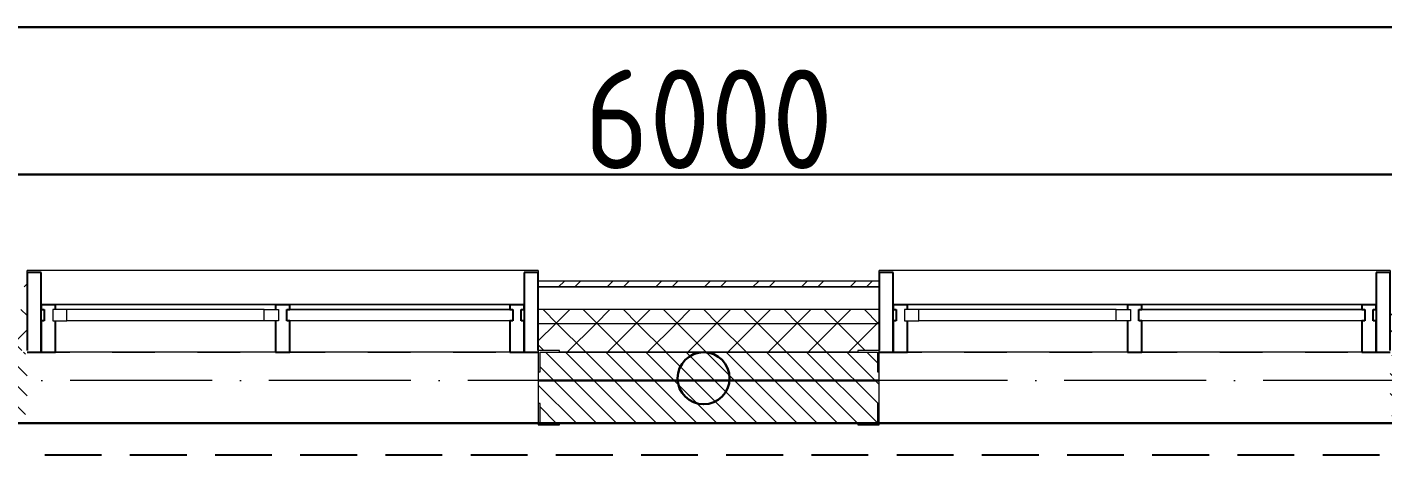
# Model space of a CAD drawing. Header units: millimetres. Extents: x -213536 to 1564669, y -45299 to 942238.
# Drawn here: x 487242 to 492016, y 436173 to 437680 of the extents above; entities that cross this region are included whole.
import ezdxf

# ---------------------------------------------------------------- set-up
doc = ezdxf.new("R2010")
doc.units = ezdxf.units.MM
for name, pattern in [('50_200_ШТРИХ_1Т_ш5_п1_п1_', [700, 500, -100, 0, -100]), ('Штрих короткий', [300, 150, -150]), ('Штриховая _2 мм - 1 мм_', [300, 200, -100])]:
    doc.linetypes.add(name, pattern=pattern)
for name, color, linetype, lineweight in [('0-1', 7, 'Continuous', 5), ('0-2', 7, 'Continuous', 9), ('2.1) ПГП окна 2.8 м', 5, 'Continuous', 30), ('3) ЖБ 4м', 3, 'Continuous', 30), ('3.1) ЖБ окна 1.2 м', 102, 'Continuous', 30), ('5) Швы', 2, 'Continuous', 30), ('Импосты витража', 7, 'Continuous', 9), ('Импосты витража-1', 7, 'Continuous', 25), ('Каркас_Импост', 7, 'Continuous', 13), ('Обобщенные модели', 7, 'Continuous', 9), ('Общие ребра', 7, 'Continuous', 9), ('Окна', 7, 'Continuous', 9), ('Оси-2', 7, '50_200_ШТРИХ_1Т_ш5_п1_п1_', 9), ('Остекление-1', 7, 'Continuous', 9), ('Перемычка-1', 7, 'Штрих короткий', 9), ('Размеры', 7, 'Continuous', 15), ('Стены', 7, 'Continuous', 9), ('Стены-1', 7, 'Continuous', 13), ('Штриховка разреза-1', 7, 'Continuous', 9)]:
    doc.layers.add(name, color=color, linetype=linetype, lineweight=lineweight)
doc.layers.add('Каркас_Импост-2', color=7, linetype='Continuous', lineweight=9, true_color=0xaaaaaa)
doc.layers.add('СТ-1_1', color=7, linetype='Штриховая _2 мм - 1 мм_', lineweight=90, true_color=0x888888)
doc.layers.get('0-2').off()
doc.styles.add('СПДС', font='isocpeur.ttf', dxfattribs={"width": 0.9})
doc.dimstyles.new('Размера А3', dxfattribs={"dimtxt": 200, "dimasz": 100, "dimexe": 70, "dimexo": 100, "dimgap": 20, "dimtad": 1, "dimdec": 0, "dimrnd": 10, "dimzin": 0, "dimdsep": 46, "dimtxsty": 'СПДС', "dimblk": 'ARROWHEAD_6', "dimcen": 1, "dimclrd": 256, "dimclre": 256, "dimclrt": 256, "dimazin": 0, "dimtfac": 1, "dimtdec": 0, "dimtmove": 2, "dimatfit": 3, "dimfxl": 1, "dimtolj": 1, "dimtzin": 0, "dimarcsym": 0})
pattern_1 = [(45, (0, 0), (-70.71068, 70.71068), []), (135, (0, 0), (-70.71068, -70.71068), [])]

# ---------------------------------------------------------------- blocks, each defined once
blk = doc.blocks.new('ARROWHEAD_6')
at = {"color": 0, "linetype": 'Continuous'}
for p, q in [((-0.5, -0.5), (0.5, 0.5)), ((0, 0), (-1, 0))]:
    blk.add_line(p, q, dxfattribs=at)
blk = doc.blocks.new('*D4752')
at = {"layer": 'Defpoints', "color": 0, "transparency": 16777216}
for p in [(486642.1, 437266.4), (492642.1, 437266.4), (492642.1, 437160.4)]:
    blk.add_point(p, dxfattribs=at)
at = {"layer": 'Размеры', "lineweight": -2, "transparency": 16777216}
for p, q in [((486642.1, 437166.4), (486642.1, 437090.4)), ((486742.1, 437160.4), (492542.1, 437160.4)), ((492642.1, 437166.4), (492642.1, 437090.4))]:
    blk.add_line(p, q, dxfattribs=at)
at = {"layer": 'Размеры', "lineweight": -2, "transparency": 16777216, "xscale": 100, "yscale": 100, "zscale": 100, "rotation": 180}
blk.add_blockref('ARROWHEAD_6', (486642.1, 437160.4), dxfattribs=at)
at = {"layer": 'Размеры', "lineweight": -2, "transparency": 16777216, "xscale": 100, "yscale": 100, "zscale": 100}
blk.add_blockref('ARROWHEAD_6', (492642.1, 437160.4), dxfattribs=at)
at = {"layer": 'Размеры', "transparency": 16777216, "insert": (489642.1, 437355.4), "char_height": 350, "width": 2.488, "attachment_point": 5, "style": 'СПДС'}
blk.add_mtext('\\A1;6000', dxfattribs=at)
blk = doc.blocks.new('*D4757')
at = {"layer": 'Defpoints', "color": 0, "transparency": 16777216}
for p in [(459092.1, 437785.9), (505192.1, 437679.8), (505192.1, 436700.1)]:
    blk.add_point(p, dxfattribs=at)
at = {"layer": 'Размеры', "lineweight": -2, "transparency": 16777216}
for p, q in [((505192.1, 436800.1), (505192.1, 437749.8)), ((459092.1, 437685.9), (459092.1, 437609.8)), ((459192.1, 437679.8), (505092.1, 437679.8))]:
    blk.add_line(p, q, dxfattribs=at)
at = {"layer": 'Размеры', "lineweight": -2, "transparency": 16777216, "xscale": 100, "yscale": 100, "zscale": 100, "rotation": 180}
blk.add_blockref('ARROWHEAD_6', (459092.1, 437679.8), dxfattribs=at)
at = {"layer": 'Размеры', "lineweight": -2, "transparency": 16777216, "xscale": 100, "yscale": 100, "zscale": 100}
blk.add_blockref('ARROWHEAD_6', (505192.1, 437679.8), dxfattribs=at)
at = {"layer": 'Размеры', "transparency": 16777216, "insert": (482142.1, 437874.8), "char_height": 350, "width": 2.997, "attachment_point": 5, "style": 'СПДС'}
blk.add_mtext('\\A1;46100', dxfattribs=at)
blk = doc.blocks.new('PNS_Панель прямоугольная2 - Нр_Стекло - 40мм-26243474-АИ2_03_План отделки стен 3-го этажа _Часть 2_')
at = {"layer": 'Каркас_Импост'}
for p, q in [((-397.5, 0), (-397.5, 40)), ((-397.5, 40), (-347.5, 40)), ((-347.5, 40), (-347.5, 0)), ((397.5, 40), (347.5, 40)), ((347.5, 40), (347.5, 0)), ((397.5, 0), (397.5, 40)), ((-347.5, 0), (-397.5, 0)), ((347.5, 0), (397.5, 0))]:
    blk.add_line(p, q, dxfattribs=at)
at = {"layer": 'Каркас_Импост-2'}
for p, q in [((-347.5, 40), (347.5, 40)), ((-347.5, 0), (347.5, 0))]:
    blk.add_line(p, q, dxfattribs=at)
blk = doc.blocks.new('Прямоугольный импост - Импост структурный с накладкой - 150мм-25647633-АИ2_03_План отделки стен 3-го этажа _Часть 2_')
at = {"layer": 'Импосты витража-1'}
for p, q in [((-25, 0), (-25, 17)), ((-25, 17), (25, 17)), ((-15, 0), (-25, 0)), ((-15, -40), (-15, 0)), ((25, 17), (25, 0)), ((-25, -150), (-25, -40)), ((-25, -40), (-15, -40)), ((25, -40), (25, -150)), ((25, -150), (-25, -150))]:
    blk.add_line(p, q, dxfattribs=at)
blk = doc.blocks.new('Прямоугольный импост - Импост структурный с накладкой - 150мм-25647642-АИ2_03_План отделки стен 3-го этажа _Часть 2_')
at = {"layer": 'Импосты витража'}
for p, q in [((27275, -100), (28050, -100)), ((27275, -267), (28050, -267))]:
    blk.add_line(p, q, dxfattribs=at)
blk = doc.blocks.new('Прямоугольный импост - Импост структурный с накладкой - 150мм-V161-АИ2_03_План отделки стен 3-го этажа _Часть 2_')
at = {"layer": 'Импосты витража-1'}
for p, q in [((-25, 0), (-25, 17)), ((-25, 17), (25, 17)), ((25, 0), (15, 0)), ((15, 0), (15, -40)), ((25, 17), (25, 0)), ((-25, -150), (-25, -40)), ((15, -40), (25, -40)), ((25, -40), (25, -150)), ((25, -150), (-25, -150))]:
    blk.add_line(p, q, dxfattribs=at)
blk = doc.blocks.new('PNS_Панель прямоугольная1 - Нр_Стекло - 40мм-25259299-АИ2_03_План отделки стен 3-го этажа _Часть 2_')
at = {"layer": 'Остекление-1'}
for p, q in [((-387.5, 40), (387.5, 40)), ((-397.5, 0), (397.5, 0)), ((387.5, 0), (-387.5, 0))]:
    blk.add_line(p, q, dxfattribs=at)
blk = doc.blocks.new('Прямоугольный импост - Импост структурный с накладкой - 150мм-25647644-АИ2_03_План отделки стен 3-го этажа _Часть 2_')
at = {"layer": 'Импосты витража-1'}
for p, q in [((-25, 0), (-25, 17)), ((-25, 17), (25, 17)), ((-15, 0), (-25, 0)), ((-15, -40), (-15, 0)), ((25, 0), (15, 0)), ((15, 0), (15, -40)), ((25, 17), (25, 0)), ((-25, -150), (-25, -40)), ((-25, -40), (-15, -40)), ((15, -40), (25, -40)), ((25, -40), (25, -150)), ((25, -150), (-25, -150))]:
    blk.add_line(p, q, dxfattribs=at)
blk = doc.blocks.new('Прямоугольный импост - Откос НВФ_50х280 мм-V169-АИ2_03_План отделки стен 3-го этажа _Часть 2_')
at = {"layer": 'Импосты витража-1'}
for p, q in [((-50, 130), (0, 130)), ((-50, -150), (-50, 130)), ((0, 130), (0, -144)), ((0, -150), (-50, -150))]:
    blk.add_line(p, q, dxfattribs=at)
blk = doc.blocks.new('Прямоугольный импост - Откос НВФ_50х280 мм-25993838-АИ2_03_План отделки стен 3-го этажа _Часть 2_')
at = {"layer": 'Импосты витража-1'}
for p, q in [((0, 130), (-50, 130)), ((-50, 130), (-50, -150)), ((0, -144), (0, 130)), ((-50, -150), (0, -150))]:
    blk.add_line(p, q, dxfattribs=at)
blk = doc.blocks.new('Проем_Дверь_Прямоугольный - 1800х2700h_оконные проемы-25805030-АИ2_03_План отделки стен 3-го этажа _Часть 2_')
at = {"layer": 'Перемычка-1'}
for p, q in [((900, 125), (-900, 125)), ((900, -125), (-900, -125))]:
    blk.add_line(p, q, dxfattribs=at)
blk = doc.blocks.new('Фахверк_СКБ_Уголок - 250_2700-27497298-АИ2_03_План отделки стен 3-го этажа _Часть 2_')
at = {"layer": 'Обобщенные модели'}
for p, q in [((200, 181), (125, 181)), ((125, 181), (125, 106)), ((131, 106), (131, 175)), ((131, 175), (200, 175)), ((200, 175), (200, 181)), ((125, 106), (131, 106)), ((131, -6), (125, -6)), ((125, -6), (125, -81)), ((131, -75), (131, -6)), ((125, -81), (200, -81)), ((200, -75), (131, -75)), ((200, -81), (200, -75))]:
    blk.add_line(p, q, dxfattribs=at)
blk = doc.blocks.new('Отлив_СКБ - Отлив витража_120_НВФ-31885687-АИ2_03_План отделки стен 3-го этажа _Часть 2_')
at = {"layer": 'Окна'}
for p, q in [((1750, -2), (50, -2)), ((0, -120), (0, -113)), ((0, -120), (1800, -120)), ((1800, -113), (1800, -120))]:
    blk.add_line(p, q, dxfattribs=at)
blk = doc.blocks.new('0125-Р-ОО-Ш2-АР-о_23_10_2024_rvt-1-АИ2_03_План отделки стен 3-го этажа _Часть 2_')
at = {"layer": 'Штриховка разреза-1'}
h = blk.add_hatch(dxfattribs=at)
h.set_pattern_fill('FP_80', color=256, style=0, pattern_type=2)
h.set_pattern_definition([(45, (0, 0), (-85.53659, 85.53659), []), (45, (57.02, 0), (-85.53659, 85.53659), [])])
h.paths.add_polyline_path([(74215, 11530), (74215, 11550), (70350, 11550), (70350, 11530), (72365.1, 11530)], flags=0)
h.paths.add_polyline_path([(62113.2, 11530), (62550, 11530), (62550, 11550), (61350, 11550), (61350, 11530)], flags=0)
h.paths.add_polyline_path([(59550, 11530), (59550, 11550), (58350, 11550), (58350, 11530), (59317.3, 11530)], flags=0)
h.paths.add_polyline_path([(55350, 11530), (56550, 11530), (56550, 11550), (55350, 11550)], flags=0)
h.paths.add_polyline_path([(52793.3, 11530), (53550, 11530), (53550, 11550), (52350, 11550), (52350, 11530)], flags=0)
h.paths.add_polyline_path([(50550, 11530), (50550, 11550), (49350, 11550), (49350, 11530), (49997.3, 11530)], flags=0)
h.paths.add_polyline_path([(47201.4, 11530), (47550, 11530), (47550, 11550), (46350, 11550), (46350, 11530)], flags=0)
h.paths.add_polyline_path([(43350, 11530), (44550, 11530), (44550, 11550), (43350, 11550)], flags=0)
h.paths.add_polyline_path([(40685, 11530), (41550, 11530), (41550, 11550), (40685, 11550)], flags=0)
h = blk.add_hatch(dxfattribs=at)
h.set_pattern_fill('FP_81', color=256, style=0, pattern_type=2)
h.set_pattern_definition(pattern_1)
h.paths.add_polyline_path([(76700, 11400), (76700, 11450), (70350, 11450), (70350, 11400), (76093.1, 11400)], flags=0)
h.paths.add_polyline_path([(62113.2, 11400), (62550, 11400), (62550, 11450), (61350, 11450), (61350, 11400)], flags=0)
h.paths.add_polyline_path([(59317.3, 11400), (59550, 11400), (59550, 11450), (58350, 11450), (58350, 11400), (58385.3, 11400)], flags=0)
h.paths.add_polyline_path([(55350, 11400), (56550, 11400), (56550, 11450), (55350, 11450)], flags=0)
h.paths.add_polyline_path([(53259.3, 11400), (53550, 11400), (53550, 11450), (52350, 11450), (52350, 11400), (52793.3, 11400)], flags=0)
h.paths.add_polyline_path([(50550, 11400), (50550, 11450), (49350, 11450), (49350, 11400), (49997.3, 11400)], flags=0)
h.paths.add_polyline_path([(44550, 11400), (44550, 11450), (43350, 11450), (43350, 11400), (44405.4, 11400)], flags=0)
h.paths.add_polyline_path([(46350, 11400), (47550, 11400), (47550, 11450), (46350, 11450)], flags=0)
h.paths.add_polyline_path([(40677.4, 11400), (41550, 11400), (41550, 11450), (40150, 11450), (40150, 11400)], flags=0)
h.paths.add_polyline_path([(37881.4, 11400), (38350, 11400), (38350, 11450), (37150, 11450), (37150, 11400)], flags=0)
h.paths.add_polyline_path([(35350, 11400), (35350, 11450), (34150, 11450), (34150, 11400), (35085.5, 11400)], flags=0)
h.paths.add_polyline_path([(32289.5, 11400), (32350, 11400), (32350, 11450), (31150, 11450), (31150, 11400), (31357.5, 11400)], flags=0)
h.paths.add_polyline_path([(29350, 11400), (29350, 11450), (26180, 11450), (26180, 11400), (28561.5, 11400)], flags=0)
h = blk.add_hatch(dxfattribs=at)
h.set_pattern_fill('FP_81', color=256, style=0, pattern_type=2)
h.set_pattern_definition(pattern_1)
h.paths.add_polyline_path([(76700, 11300), (76700, 11400), (70350, 11400), (70350, 11306), (70425, 11306), (70425, 11300), (76093.1, 11300)], flags=0)
h.paths.add_polyline_path([(62475, 11300), (62475, 11306), (62550, 11306), (62550, 11400), (61350, 11400), (61350, 11306), (61425, 11306), (61425, 11300), (62200, 11300)], flags=0)
h.paths.add_polyline_path([(59317.3, 11300), (59475, 11300), (59475, 11306), (59550, 11306), (59550, 11400), (58350, 11400), (58350, 11306), (58425, 11306), (58425, 11300)], flags=0)
h.paths.add_polyline_path([(56475, 11300), (56475, 11306), (56550, 11306), (56550, 11400), (55350, 11400), (55350, 11306), (55425, 11306), (55425, 11300), (56200, 11300)], flags=0)
h.paths.add_polyline_path([(52700, 11300), (53475, 11300), (53475, 11306), (53550, 11306), (53550, 11400), (52350, 11400), (52350, 11306), (52425, 11306), (52425, 11300)], flags=0)
h.paths.add_polyline_path([(50475, 11300), (50475, 11306), (50550, 11306), (50550, 11400), (49350, 11400), (49350, 11306), (49425, 11306), (49425, 11300), (49997.3, 11300)], flags=0)
h.paths.add_polyline_path([(47201.4, 11300), (47475, 11300), (47475, 11306), (47550, 11306), (47550, 11400), (46350, 11400), (46350, 11306), (46425, 11306), (46425, 11300), (47200, 11300)], flags=0)
h.paths.add_polyline_path([(43700, 11300), (44475, 11300), (44475, 11306), (44550, 11306), (44550, 11400), (43350, 11400), (43350, 11306), (43425, 11306), (43425, 11300), (43473.4, 11300)], flags=0)
h.paths.add_polyline_path([(40677.4, 11300), (41475, 11300), (41475, 11306), (41550, 11306), (41550, 11400), (40150, 11400), (40150, 11300), (40650, 11300)], flags=0)
h.paths.add_polyline_path([(38275, 11300), (38275, 11306), (38350, 11306), (38350, 11400), (37150, 11400), (37150, 11300), (37881.4, 11300)], flags=0)
h.paths.add_polyline_path([(35275, 11300), (35275, 11306), (35350, 11306), (35350, 11400), (34150, 11400), (34150, 11306), (34225, 11306), (34225, 11300), (35085.5, 11300)], flags=0)
h.paths.add_polyline_path([(31357.5, 11300), (32275, 11300), (32275, 11306), (32350, 11306), (32350, 11400), (31150, 11400), (31150, 11300)], flags=0)
h.paths.add_polyline_path([(28650, 11300), (29275, 11300), (29275, 11306), (29350, 11306), (29350, 11400), (26180, 11400), (26180, 11300), (28561.5, 11300)], flags=0)
h = blk.add_hatch(dxfattribs=at)
h.set_pattern_fill('FP_1', color=256, style=0, pattern_type=2)
h.set_pattern_definition([(135, (0, 0), (-35.35534, -35.35534), [])])
h.paths.add_polyline_path([(61425, 11050), (61700, 11050), (61700, 11300), (61356, 11300), (61356, 11231), (61350, 11231), (61350, 11119), (61356, 11119), (61356, 11050)], flags=0)
h.paths.add_polyline_path([(58385.3, 11050), (59544, 11050), (59544, 11119), (59550, 11119), (59550, 11231), (59544, 11231), (59544, 11300), (58356, 11300), (58356, 11231), (58350, 11231), (58350, 11119), (58356, 11119), (58356, 11050)], flags=0)
h.paths.add_polyline_path([(56544, 11050), (56544, 11119), (56550, 11119), (56550, 11231), (56544, 11231), (56544, 11300), (56200, 11300), (56200, 11050), (56521.3, 11050)], flags=0)
at = {"layer": 'Общие ребра'}
for p, q in [((59550, 11450), (58350, 11450)), ((59550, 11400), (58350, 11400)), ((58425, 11300), (59475, 11300)), ((59475, 11300), (58425, 11300))]:
    blk.add_line(p, q, dxfattribs=at)
at = {"layer": 'Стены'}
for p, q in [((58350, 11050), (56550, 11050)), ((61350, 11050), (59550, 11050))]:
    blk.add_line(p, q, dxfattribs=at)
at = {"layer": 'Стены-1'}
for p, q in [((59550, 11550), (58350, 11550)), ((58350, 11550), (58350, 11530)), ((59550, 11530), (58350, 11530)), ((58350, 11530), (58350, 11306)), ((58350, 11530), (59550, 11530)), ((59550, 11530), (59550, 11550)), ((59550, 11306), (59550, 11530)), ((58350, 11231), (58350, 11119)), ((59550, 11119), (59550, 11231)), ((58425, 11050), (59475, 11050))]:
    blk.add_line(p, q, dxfattribs=at)
at = {"layer": '0-2', "rotation": 180}
for name, p in [('Отлив_СКБ - Отлив витража_120_НВФ-31885687-АИ2_03_План отделки стен 3-го этажа _Часть 2_', (58350, 11467)), ('Отлив_СКБ - Отлив витража_120_НВФ-31885687-АИ2_03_План отделки стен 3-го этажа _Часть 2_', (61350, 11467)), ('Прямоугольный импост - Импост структурный с накладкой - 150мм-25647642-АИ2_03_План отделки стен 3-го этажа _Часть 2_', (84700, 11200)), ('Прямоугольный импост - Импост структурный с накладкой - 150мм-25647642-АИ2_03_План отделки стен 3-го этажа _Часть 2_', (85525, 11200)), ('Прямоугольный импост - Импост структурный с накладкой - 150мм-25647642-АИ2_03_План отделки стен 3-го этажа _Часть 2_', (87700, 11200)), ('Прямоугольный импост - Импост структурный с накладкой - 150мм-25647642-АИ2_03_План отделки стен 3-го этажа _Часть 2_', (88525, 11200)), ('PNS_Панель прямоугольная2 - Нр_Стекло - 40мм-26243474-АИ2_03_План отделки стен 3-го этажа _Часть 2_', (57037.5, 11450)), ('PNS_Панель прямоугольная1 - Нр_Стекло - 40мм-25259299-АИ2_03_План отделки стен 3-го этажа _Часть 2_', (57862.5, 11450)), ('PNS_Панель прямоугольная2 - Нр_Стекло - 40мм-26243474-АИ2_03_План отделки стен 3-го этажа _Часть 2_', (60037.5, 11450)), ('PNS_Панель прямоугольная1 - Нр_Стекло - 40мм-25259299-АИ2_03_План отделки стен 3-го этажа _Часть 2_', (60862.5, 11450)), ('Проем_Дверь_Прямоугольный - 1800х2700h_оконные проемы-25805030-АИ2_03_План отделки стен 3-го этажа _Часть 2_', (57450, 11175)), ('Фахверк_СКБ_Уголок - 250_2700-27497298-АИ2_03_План отделки стен 3-го этажа _Часть 2_', (59675, 11225)), ('Проем_Дверь_Прямоугольный - 1800х2700h_оконные проемы-25805030-АИ2_03_План отделки стен 3-го этажа _Часть 2_', (60450, 11175))]:
    blk.add_blockref(name, p, dxfattribs=at)
at = {"layer": '0-2', "extrusion": (0, 0, -1)}
for name, p in [('Прямоугольный импост - Откос НВФ_50х280 мм-V169-АИ2_03_План отделки стен 3-го этажа _Часть 2_', (-56550, 11450)), ('Прямоугольный импост - Откос НВФ_50х280 мм-V169-АИ2_03_План отделки стен 3-го этажа _Часть 2_', (-59550, 11450)), ('Прямоугольный импост - Импост структурный с накладкой - 150мм-V161-АИ2_03_План отделки стен 3-го этажа _Часть 2_', (-56625, 11450)), ('Прямоугольный импост - Импост структурный с накладкой - 150мм-25647633-АИ2_03_План отделки стен 3-го этажа _Часть 2_', (-57450, 11450)), ('Прямоугольный импост - Импост структурный с накладкой - 150мм-25647644-АИ2_03_План отделки стен 3-го этажа _Часть 2_', (-58275, 11450)), ('Прямоугольный импост - Импост структурный с накладкой - 150мм-V161-АИ2_03_План отделки стен 3-го этажа _Часть 2_', (-59625, 11450)), ('Прямоугольный импост - Импост структурный с накладкой - 150мм-25647633-АИ2_03_План отделки стен 3-го этажа _Часть 2_', (-60450, 11450)), ('Прямоугольный импост - Импост структурный с накладкой - 150мм-25647644-АИ2_03_План отделки стен 3-го этажа _Часть 2_', (-61275, 11450))]:
    blk.add_blockref(name, p, dxfattribs=at)
at = {"layer": '0-2'}
for name, p in [('Прямоугольный импост - Откос НВФ_50х280 мм-25993838-АИ2_03_План отделки стен 3-го этажа _Часть 2_', (58350, 11450)), ('Прямоугольный импост - Откос НВФ_50х280 мм-25993838-АИ2_03_План отделки стен 3-го этажа _Часть 2_', (61350, 11450)), ('Фахверк_СКБ_Уголок - 250_2700-27497298-АИ2_03_План отделки стен 3-го этажа _Часть 2_', (58225, 11125))]:
    blk.add_blockref(name, p, dxfattribs=at)
blk = doc.blocks.new('3этНиз')
at = {"layer": 'СТ-1_1', "lineweight": 25}
blk.add_line((487004.1, 436173.4), (492280.1, 436173.4), dxfattribs=at)
at = {"layer": '0-1'}
blk.add_blockref('0125-Р-ОО-Ш2-АР-о_23_10_2024_rvt-1-АИ2_03_План отделки стен 3-го этажа _Часть 2_', (430692.1, 425235.4), dxfattribs=at)
blk = doc.blocks.new('Ось 3 этаж')
at = {"layer": 'Оси-2'}
blk.add_line((536900.4, 436435.4), (428373.3, 436435.4), dxfattribs=at)
at = {"layer": 'Размеры'}
for base, p1, p2, picture, middle in [((505192.1, 437679.8), (459092.1, 437785.9), (505192.1, 436700.1), '*D4757', (482142.1, 437874.8)), ((492642.1, 437160.4), (486642.1, 437266.4), (492642.1, 437266.4), '*D4752', (489642.1, 437355.4))]:
    dim = blk.add_linear_dim(base=base, p1=p1, p2=p2, dimstyle='Размера А3', override={"dimtxt": 350}, dxfattribs=at)
    dim.commit()
    dim.dimension.update_dxf_attribs({"geometry": picture, "text_midpoint": middle})

msp = doc.modelspace()

# ---------------------------------------------------------------- linework, layer by layer
at = {"layer": '2.1) ПГП окна 2.8 м'}
msp.add_lwpolyline([(489042.1, 436435.4), (490242.1, 436435.4)], dxfattribs=at)
at = {"layer": '3.1) ЖБ окна 1.2 м'}
msp.add_lwpolyline([(492392.1, 436285.4), (486892.1, 436285.4)], dxfattribs=at)
at = {"layer": '5) Швы'}
msp.add_circle((489624.2, 436443.3), 91.6, dxfattribs=at)

# ---------------------------------------------------------------- block references
at = {"color": 5, "lineweight": 30}
msp.add_blockref('Ось 3 этаж', (0, 0), dxfattribs=at)
at = {"layer": '3) ЖБ 4м'}
msp.add_blockref('3этНиз', (0, 0), dxfattribs=at)

doc.saveas('drawing.dxf')
